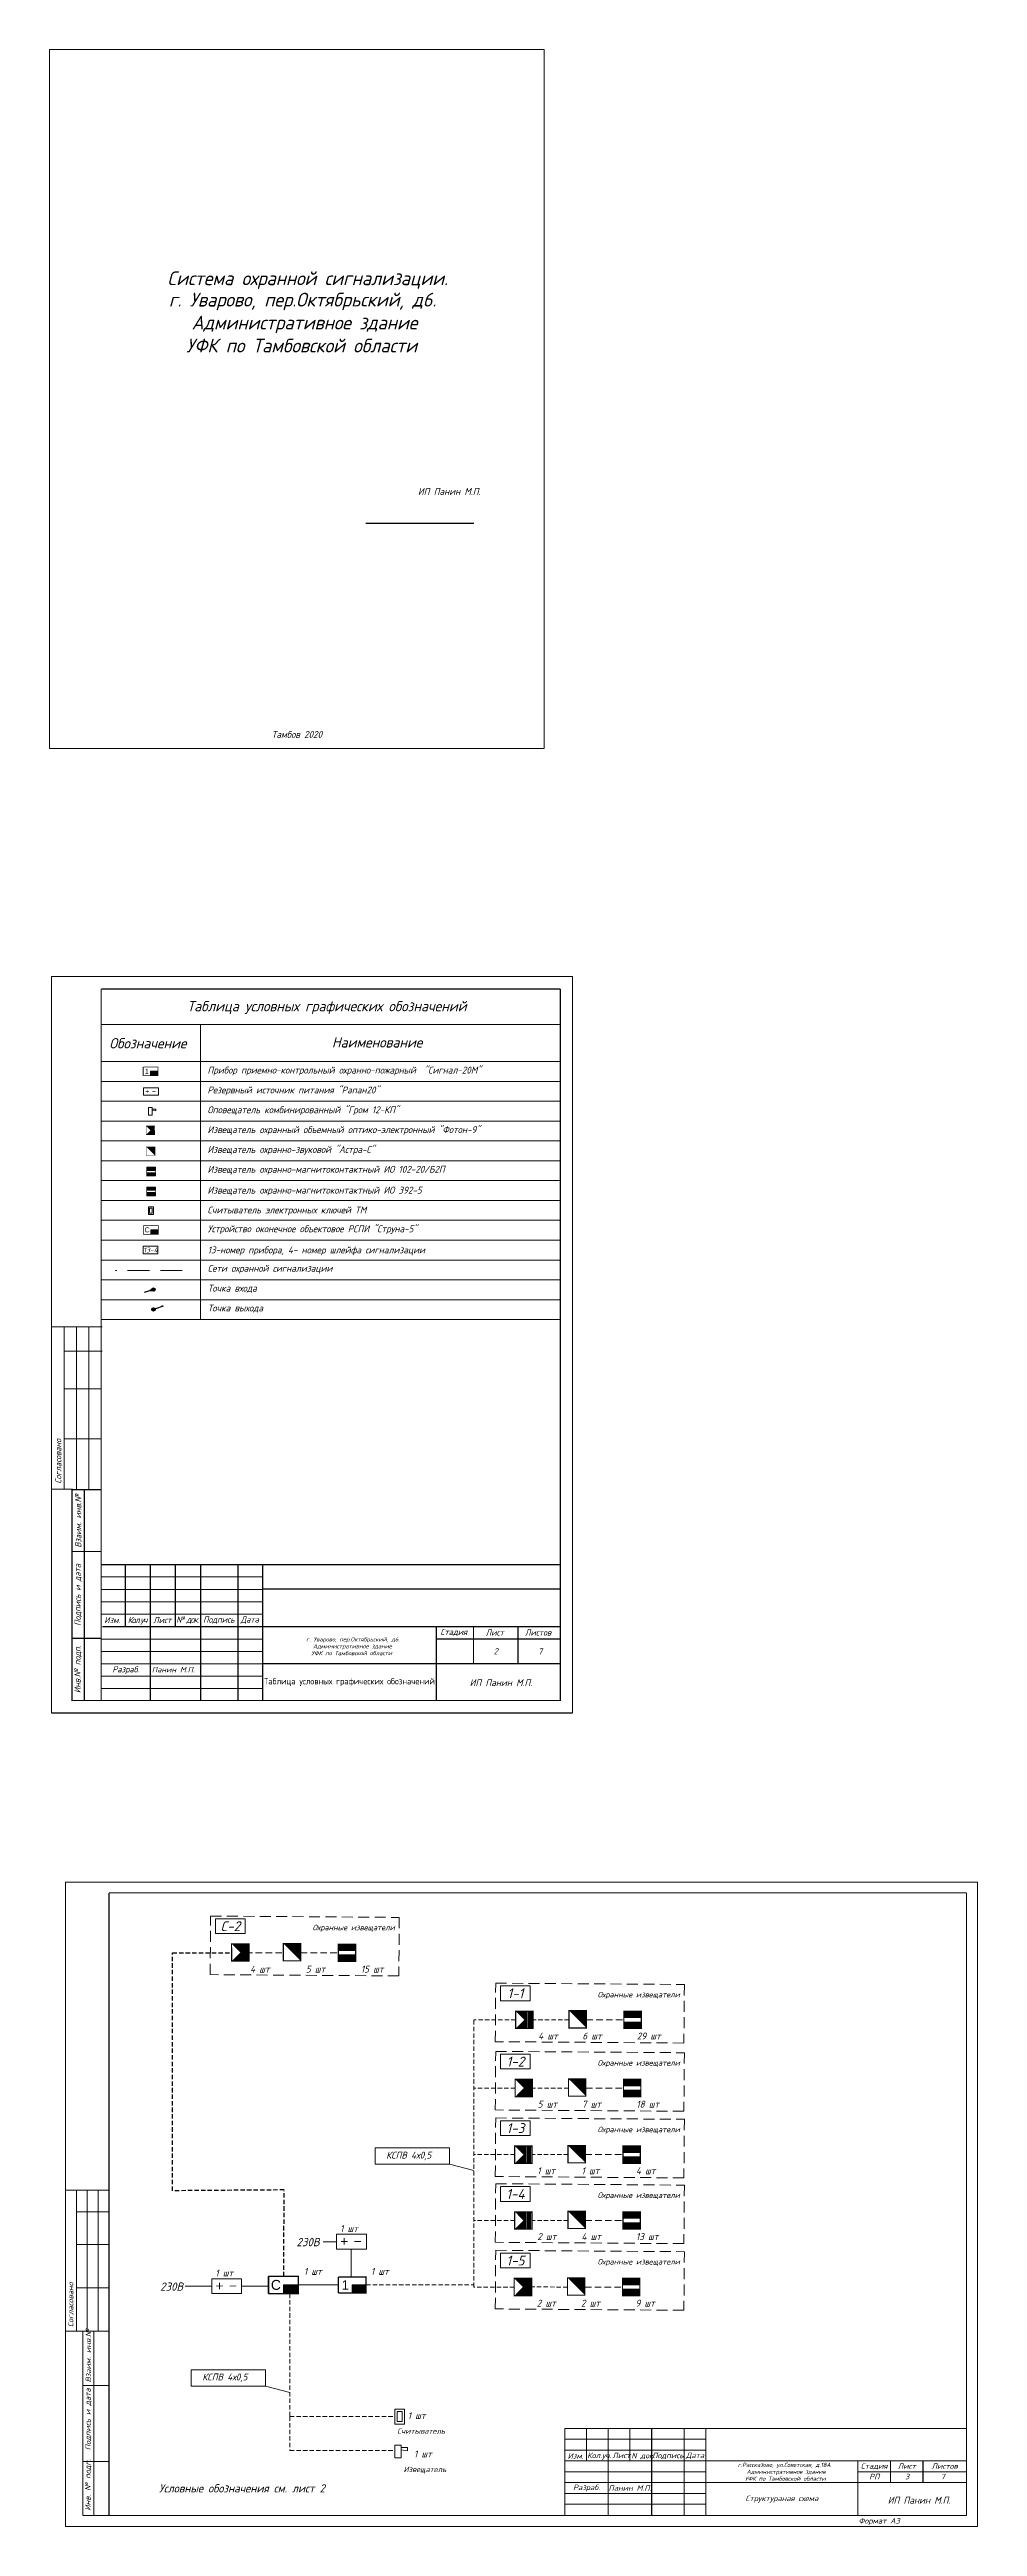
# Model space of a CAD drawing. Header units: inches. Extents: x 859 to 3530, y 393 to 1744.
# Drawn here: x 3390.6 to 3525.3, y 1384.6 to 1744.3 of the extents above; entities that cross this region are included whole.
import ezdxf

# ---------------------------------------------------------------- set-up
doc = ezdxf.new("R2010")
doc.units = ezdxf.units.IN
doc.header["$MEASUREMENT"] = 0
for name, pattern in [('Caddy_Solid', [0]), ('HIDDEN2', [4.7625, 3.175, -1.5875]), ('НЕВИДИМАЯ', [9.525, 6.35, -3.175])]:
    doc.linetypes.add(name, pattern=pattern)
doc.layers.get('0').transparency = 0.7
for name, color, linetype in [('BLK_12_THHN', 9, 'Continuous'), ('DESC', 7, 'Continuous'), ('LINK', 9, 'Continuous')]:
    doc.layers.add(name, color=color, linetype=linetype)
doc.styles.get("Standard").update_dxf_attribs({"font": 'GOST_Common Italic_0.ttf'})

# ---------------------------------------------------------------- blocks, each defined once
blk = doc.blocks.new('Объем')
at = {"const_width": 0.2}
blk.add_lwpolyline([(0, 0), (0, 3), (3, 3), (3, 0)], close=True, dxfattribs=at)
for points in [[(0.21, 2.94), (0.21, 0.09)], [(0.41, 2.94), (0.41, 0.09)], [(0.61, 2.94), (0.61, 0.09)], [(0.8, 2.94), (0.8, 0.09)], [(1.01, 2.94), (1.01, 0.09)], [(1.21, 2.94), (1.21, 0.09)], [(1.39, 1.52), (2.81, 2.97)], [(1.39, 2.94), (1.39, 0.09)], [(1.39, 1.48), (2.82, 0.03)], [(1.56, 2.93), (1.56, 1.76)], [(1.56, 0.09), (1.56, 1.25)], [(1.74, 0.06), (1.74, 1.05)], [(1.76, 2.94), (1.76, 1.94)], [(1.94, 2.95), (1.94, 2.15)], [(1.94, 0.06), (1.94, 0.87)], [(2.13, 2.93), (2.13, 2.33)], [(2.13, 0.05), (2.13, 0.66)], [(2.3, 2.93), (2.3, 2.52)], [(2.31, 0.06), (2.31, 0.48)], [(2.49, 2.94), (2.49, 2.7)], [(2.49, 0.07), (2.49, 0.29)]]:
    blk.add_lwpolyline(points, dxfattribs=at)
blk = doc.blocks.new('Звуковой')
blk.add_lwpolyline([(0.1, 2.9, 0, 4, 0), (1.5, 1.51, 4, 4, 0)], format="xyseb")
at = {"const_width": 0.2}
blk.add_lwpolyline([(0, 0), (0, 3), (3, 3), (3, 0)], close=True, dxfattribs=at)

msp = doc.modelspace()

# ---------------------------------------------------------------- hatches: boundary and pattern name
at = {"layer": 'BLK_12_THHN'}
h = msp.add_hatch(color=0, dxfattribs=at)
h.dxf.hatch_style = 1
h.paths.add_polyline_path([(3405.95, 1564.23, 1), (3405.45, 1564.23, 1)])
h = msp.add_hatch(color=0, dxfattribs=at)
h.dxf.hatch_style = 1
h.paths.add_polyline_path([(3405.46, 1564.16), (3405.29, 1564.1), (3405.32, 1564.01)])
h.paths.add_polyline_path([(3405.27, 1564.17), (3405.29, 1564.1), (3405.46, 1564.16)])
h = msp.add_hatch(color=0, dxfattribs=at)
h.dxf.hatch_style = 1
h.paths.add_polyline_path([(3405.95, 1561.35, 1), (3405.45, 1561.35, 1)])
h = msp.add_hatch(color=0, dxfattribs=at)
h.dxf.hatch_style = 1
h.paths.add_polyline_path([(3407.1, 1561.82), (3406.93, 1561.76), (3406.95, 1561.68)])
h.paths.add_polyline_path([(3406.9, 1561.84), (3406.93, 1561.76), (3407.1, 1561.82)])
at = {"layer": 'DESC'}
for points in [[(3405.29, 1595.93), (3405.29, 1595.3), (3406.37, 1595.3), (3406.37, 1595.93)], [(3405.32, 1572.89), (3405.32, 1572.26), (3406.4, 1572.26), (3406.4, 1572.89)]]:
    msp.add_hatch(color=0, dxfattribs=at).paths.add_polyline_path(points)
at = {"layer": 'DESC', "lineweight": 15}
h = msp.add_hatch(color=0, dxfattribs=at)
h.dxf.hatch_style = 1
h.paths.add_polyline_path([(3404.73, 1581.19), (3404.73, 1580.73), (3405.99, 1580.73), (3405.99, 1581.19)])
h.paths.add_polyline_path([(3405.99, 1581.52), (3405.99, 1581.99), (3404.73, 1581.99), (3404.73, 1581.52)])
h = msp.add_hatch(color=0, dxfattribs=at)
h.dxf.hatch_style = 1
h.paths.add_polyline_path([(3404.73, 1578.31), (3404.73, 1577.84), (3405.99, 1577.84), (3405.99, 1578.31)])
h.paths.add_polyline_path([(3405.99, 1578.64), (3405.99, 1579.1), (3404.73, 1579.1), (3404.73, 1578.64)])
h = msp.add_hatch(color=0, dxfattribs=at)
h.dxf.hatch_style = 1
h.paths.add_polyline_path([(3432.53, 1467.61), (3432.53, 1466.67), (3435.05, 1466.67), (3435.05, 1467.61)])
h.paths.add_polyline_path([(3435.05, 1468.26), (3435.05, 1469.19), (3432.53, 1469.19), (3432.53, 1468.26)])
h = msp.add_hatch(color=0, dxfattribs=at)
h.dxf.hatch_style = 1
h.paths.add_polyline_path([(3473.96, 1457.87), (3473.96, 1456.93), (3476.48, 1456.93), (3476.48, 1457.87)])
h.paths.add_polyline_path([(3476.48, 1458.52), (3476.48, 1459.45), (3473.96, 1459.45), (3473.96, 1458.52)])
h = msp.add_hatch(color=0, dxfattribs=at)
h.dxf.hatch_style = 1
h.paths.add_polyline_path([(3473.89, 1447.96), (3473.89, 1447.03), (3476.41, 1447.03), (3476.41, 1447.96)])
h.paths.add_polyline_path([(3476.41, 1448.61), (3476.41, 1449.55), (3473.89, 1449.55), (3473.89, 1448.61)])
h = msp.add_hatch(color=0, dxfattribs=at)
h.dxf.hatch_style = 1
h.paths.add_polyline_path([(3473.82, 1438.29), (3473.82, 1437.36), (3476.34, 1437.36), (3476.34, 1438.29)])
h.paths.add_polyline_path([(3476.34, 1438.94), (3476.34, 1439.88), (3473.82, 1439.88), (3473.82, 1438.94)])
h = msp.add_hatch(color=0, dxfattribs=at)
h.dxf.hatch_style = 1
h.paths.add_polyline_path([(3473.82, 1428.74), (3473.82, 1427.81), (3476.34, 1427.81), (3476.34, 1428.74)])
h.paths.add_polyline_path([(3476.34, 1429.39), (3476.34, 1430.33), (3473.82, 1430.33), (3473.82, 1429.39)])
h = msp.add_hatch(color=0, dxfattribs=at)
h.dxf.hatch_style = 1
h.paths.add_polyline_path([(3473.75, 1419.08), (3473.75, 1418.14), (3476.27, 1418.14), (3476.27, 1419.08)])
h.paths.add_polyline_path([(3476.27, 1419.73), (3476.27, 1420.66), (3473.75, 1420.66), (3473.75, 1419.73)])
for points in [[(3424.55, 1419.7), (3424.55, 1418.44), (3426.71, 1418.44), (3426.71, 1419.7)], [(3434.54, 1419.7), (3434.54, 1418.52), (3436.56, 1418.52), (3436.56, 1419.7)]]:
    msp.add_hatch(color=0, dxfattribs=at).paths.add_polyline_path(points)

# ---------------------------------------------------------------- linework, layer by layer
at = {"layer": 'BLK_12_THHN', "color": 0}
for p, q in [((3405.46, 1564.16), (3404.35, 1563.78)), ((3405.46, 1564.16), (3405.27, 1564.17)), ((3405.32, 1564.01), (3405.27, 1564.17)), ((3405.46, 1564.16), (3405.32, 1564.01)), ((3407.1, 1561.82), (3405.98, 1561.44)), ((3407.1, 1561.82), (3406.9, 1561.84)), ((3406.95, 1561.68), (3406.9, 1561.84)), ((3390.92, 1502.76), (3466.52, 1502.76))]:
    msp.add_line(p, q, dxfattribs=at)
for centre in [(3405.7, 1564.23), (3405.7, 1561.35)]:
    msp.add_circle(centre, 0.249, dxfattribs=at)
at = {"layer": 'DESC', "linetype": 'Caddy_Solid', "lineweight": 15}
for p, q in [((3390.63, 1744.27), (3390.63, 1642.79)), ((3462.38, 1744.27), (3390.63, 1744.27)), ((3462.38, 1642.79), (3462.38, 1744.27)), ((3390.63, 1642.79), (3462.38, 1642.79))]:
    msp.add_line(p, q, dxfattribs=at)
at = {"layer": 'DESC', "color": 0, "lineweight": 15}
for p, q in [((3390.92, 1502.76), (3390.92, 1609.68)), ((3390.92, 1609.68), (3466.52, 1609.68)), ((3466.52, 1609.68), (3466.52, 1502.76)), ((3398.15, 1602.72), (3464.75, 1602.72)), ((3412.55, 1602.72), (3412.55, 1559.88)), ((3464.75, 1602.72), (3464.75, 1580.04)), ((3412.55, 1597.32), (3464.75, 1597.32)), ((3398.15, 1594.44), (3464.75, 1594.44)), ((3464.75, 1596.54), (3464.75, 1596.06)), ((3398.15, 1591.56), (3464.75, 1591.56)), ((3398.15, 1588.68), (3464.75, 1588.68)), ((3398.15, 1585.8), (3464.75, 1585.8)), ((3412.55, 1582.92), (3464.75, 1582.92)), ((3398.15, 1580.04), (3464.75, 1580.04)), ((3464.75, 1580.04), (3464.75, 1536.84)), ((3398.15, 1577.16), (3464.75, 1577.16)), ((3398.15, 1574.28), (3464.75, 1574.28)), ((3398.15, 1571.4), (3464.75, 1571.4)), ((3398.15, 1568.52), (3464.75, 1568.52)), ((3398.15, 1565.64), (3464.75, 1565.64)), ((3398.15, 1562.76), (3464.75, 1562.76)), ((3390.99, 1558.82), (3398.25, 1558.82)), ((3392.77, 1558.82), (3392.77, 1535.31)), ((3394.55, 1558.82), (3394.55, 1535.31)), ((3396.32, 1558.82), (3396.32, 1535.31)), ((3398.15, 1559.88), (3464.75, 1559.88)), ((3392.77, 1555.27), (3398.25, 1555.27)), ((3392.77, 1549.8), (3398.12, 1549.8)), ((3392.77, 1542.56), (3398.12, 1542.56)), ((3393.95, 1535.27), (3391, 1535.26)), ((3398.14, 1522.5), (3421.54, 1522.5)), ((3398.14, 1520.7), (3421.54, 1520.7)), ((3398.14, 1511.7), (3421.54, 1511.7)), ((3398.14, 1509.9), (3421.54, 1509.9)), ((3398.14, 1508.1), (3421.54, 1508.1)), ((3398.12, 1506.3), (3421.54, 1506.3)), ((3448.66, 1437.23), (3452.17, 1436.3)), ((3430.33, 1425.98), (3432.28, 1425.98)), ((3434.4, 1420.87), (3434.4, 1424.9)), ((3410.3, 1419.52), (3414.18, 1419.52)), ((3418.5, 1419.52), (3422.39, 1419.52)), ((3426.71, 1419.7), (3432.52, 1419.7)), ((3426.71, 1419.35), (3426.71, 1419.35)), ((3421.98, 1405.02), (3425.49, 1404.1))]:
    msp.add_line(p, q, dxfattribs=at)
at = {"layer": 'DESC', "color": 0, "linetype": 'HIDDEN2', "lineweight": 15}
msp.add_line((3409.89, 1567.01), (3400.19, 1567.01), dxfattribs=at)
at = {"layer": 'DESC', "color": 0, "linetype": 'Continuous', "lineweight": 15}
for p, q in [((3398.21, 1518.91), (3421.57, 1518.91)), ((3398.21, 1513.47), (3421.47, 1513.47))]:
    msp.add_line(p, q, dxfattribs=at)
at = {"layer": 'DESC', "color": 7, "lineweight": 15}
for p, q in [((3392.95, 1384.64), (3392.95, 1478.19)), ((3392.95, 1478.19), (3525.25, 1478.19)), ((3525.25, 1478.19), (3525.25, 1384.64)), ((3465.39, 1397.3), (3485.86, 1397.3)), ((3465.39, 1395.72), (3485.86, 1395.72)), ((3468.54, 1398.87), (3468.54, 1394.15)), ((3474.84, 1398.87), (3474.84, 1394.15)), ((3465.39, 1392.57), (3485.86, 1392.57)), ((3465.39, 1391), (3485.86, 1391)), ((3465.39, 1389.42), (3485.86, 1389.42)), ((3485.86, 1391), (3523.66, 1391)), ((3525.25, 1384.64), (3392.95, 1384.64)), ((3465.39, 1387.85), (3485.86, 1387.85))]:
    msp.add_line(p, q, dxfattribs=at)
at = {"layer": 'DESC', "color": 0, "linetype": 'HIDDEN2', "lineweight": 15, "ltscale": 0.3}
for p, q in [((3419.1, 1467.93), (3424.55, 1467.93)), ((3427.07, 1467.93), (3432.53, 1467.93)), ((3468.51, 1458.19), (3473.96, 1458.19)), ((3468.44, 1448.29), (3473.89, 1448.29)), ((3468.37, 1438.62), (3473.82, 1438.62)), ((3468.37, 1429.07), (3473.82, 1429.07)), ((3468.3, 1419.4), (3473.75, 1419.4))]:
    msp.add_line(p, q, dxfattribs=at)
at = {"layer": 'DESC', "color": 0, "linetype": 'HIDDEN2', "lineweight": 15, "ltscale": 0.2}
for p, q in [((3452.17, 1419.4), (3452.17, 1458.19)), ((3458.25, 1458.19), (3452.17, 1458.19)), ((3465.99, 1458.19), (3460.77, 1458.2)), ((3458.18, 1448.28), (3452.17, 1448.28)), ((3465.92, 1448.28), (3460.7, 1448.29)), ((3458.12, 1438.62), (3452.17, 1438.62)), ((3465.85, 1438.62), (3460.64, 1438.62)), ((3458.12, 1429.07), (3452.17, 1429.07)), ((3465.85, 1429.07), (3460.64, 1429.07)), ((3425.49, 1418.44), (3425.49, 1400.59)), ((3436.56, 1419.7), (3452.17, 1419.7)), ((3458.05, 1419.4), (3452.17, 1419.4)), ((3465.78, 1419.4), (3460.57, 1419.41)), ((3425.49, 1400.59), (3440.7, 1400.59)), ((3425.49, 1400.59), (3425.49, 1395.66)), ((3425.49, 1395.66), (3440.7, 1395.66))]:
    msp.add_line(p, q, dxfattribs=at)
at = {"layer": 'DESC', "lineweight": 15}
for p, q in [((3399.25, 1433.46), (3392.95, 1433.46)), ((3394.53, 1433.46), (3394.53, 1412.99)), ((3396.1, 1433.46), (3396.1, 1412.99)), ((3397.68, 1433.46), (3397.68, 1412.99)), ((3399.25, 1430.31), (3394.53, 1430.31)), ((3399.25, 1425.59), (3394.53, 1425.59)), ((3399.25, 1419.29), (3394.53, 1419.29)), ((3399.25, 1412.99), (3392.95, 1412.99)), ((3395.47, 1412.99), (3395.47, 1386.21)), ((3395.47, 1412.99), (3399.25, 1412.99)), ((3397.05, 1412.99), (3397.05, 1386.21)), ((3395.47, 1405.11), (3399.25, 1405.11)), ((3395.47, 1394.09), (3399.25, 1394.09))]:
    msp.add_line(p, q, dxfattribs=at)
at = {"layer": 'DESC', "color": 0, "lineweight": 15}
msp.add_lwpolyline([(3464.72, 1607.88, 0.18, 0.18, 0), (3464.72, 1504.56, 0.18, 0.18, 0), (3393.88, 1504.56, 0.18, 0.18, 0), (3393.88, 1535.24, 0, 0, 0)], format="xyseb", dxfattribs=at)
for points, const_width in [([(3398.12, 1504.56), (3398.12, 1607.88)], 0.18), ([(3398.12, 1607.88), (3464.72, 1607.88)], 0.18), ([(3404.21, 1596.56), (3404.21, 1595.3)], 0.108), ([(3404.21, 1596.56), (3406.37, 1596.56), (3406.37, 1595.3), (3404.21, 1595.3)], 0.108), ([(3404.73, 1581.99), (3405.99, 1581.99), (3405.99, 1580.73), (3404.73, 1580.73), (3404.73, 1581.99)], 0.084), ([(3404.73, 1579.1), (3405.99, 1579.1), (3405.99, 1577.84), (3404.73, 1577.84), (3404.73, 1579.1)], 0.084), ([(3404.24, 1573.52), (3404.24, 1572.26)], 0.108), ([(3404.24, 1573.52), (3406.4, 1573.52), (3406.4, 1572.26), (3404.24, 1572.26)], 0.108), ([(3393.8, 1535.19), (3398.2, 1535.19)], 0.18), ([(3395.68, 1504.59), (3395.68, 1535.24)], 0.18), ([(3393.88, 1526.19), (3398.2, 1526.19)], 0.18), ([(3398.14, 1524.3), (3464.72, 1524.3)], 0.18), ([(3405.24, 1524.3), (3405.24, 1504.5)], 0.18), ([(3412.54, 1524.3), (3412.54, 1504.5)], 0.18), ([(3417.97, 1524.26), (3417.97, 1504.56)], 0.18), ([(3421.54, 1524.3), (3421.54, 1504.5)], 0.18), ([(3421.55, 1520.74), (3464.72, 1520.74)], 0.18), ([(3398.14, 1517.1), (3421.54, 1517.1)], 0.18), ([(3446.74, 1515.27), (3446.74, 1504.56)], 0.18), ([(3452.14, 1515.28), (3452.14, 1509.9)], 0.18), ([(3393.88, 1513.59), (3398.2, 1513.59)], 0.18), ([(3421.54, 1513.5), (3421.54, 1513.5)], 0.072), ([(3446.74, 1513.5), (3464.72, 1513.5)], 0.18), ([(3421.54, 1509.9), (3464.72, 1509.9)], 0.18), ([(3432.53, 1469.19), (3435.05, 1469.19), (3435.05, 1466.67), (3432.53, 1466.67), (3432.53, 1469.19)], 0.168), ([(3473.96, 1459.45), (3476.48, 1459.45), (3476.48, 1456.93), (3473.96, 1456.93), (3473.96, 1459.45)], 0.168), ([(3473.89, 1449.55), (3476.41, 1449.55), (3476.41, 1447.03), (3473.89, 1447.03), (3473.89, 1449.55)], 0.168), ([(3473.82, 1439.88), (3476.34, 1439.88), (3476.34, 1437.36), (3473.82, 1437.36), (3473.82, 1439.88)], 0.168), ([(3473.82, 1430.33), (3476.34, 1430.33), (3476.34, 1427.81), (3473.82, 1427.81), (3473.82, 1430.33)], 0.168), ([(3422.39, 1420.96), (3422.39, 1418.44)], 0.216), ([(3422.39, 1420.96), (3426.71, 1420.96), (3426.71, 1418.44), (3422.39, 1418.44)], 0.216), ([(3432.52, 1420.87), (3432.52, 1418.52)], 0.202), ([(3432.52, 1420.87), (3436.56, 1420.87), (3436.56, 1418.52), (3432.52, 1418.52)], 0.202), ([(3473.75, 1420.66), (3476.27, 1420.66), (3476.27, 1418.14), (3473.75, 1418.14), (3473.75, 1420.66)], 0.168)]:
    msp.add_lwpolyline(points, dxfattribs=dict(at, const_width=const_width))
for points in [[(3412.55, 1597.32), (3398.12, 1597.32)], [(3406.37, 1595.93), (3405.29, 1595.93)], [(3405.29, 1595.93), (3405.29, 1595.3)], [(3405.29, 1595.3), (3405.29, 1595.3)], [(3404.96, 1590.64), (3404.96, 1589.56), (3405.5, 1589.56), (3405.5, 1590.64), (3404.96, 1590.64)], [(3405.5, 1590.43), (3406.04, 1590.43)], [(3405.5, 1590.43), (3405.5, 1590.25), (3406.04, 1590.16)], [(3406.04, 1590.43), (3406.04, 1590.16)], [(3412.55, 1582.92), (3398.12, 1582.92)], [(3404.97, 1576.22), (3405.69, 1576.22), (3405.69, 1575.14), (3404.97, 1575.14), (3404.97, 1576.22)], [(3405.15, 1576.03), (3405.51, 1576.03), (3405.51, 1575.31), (3405.15, 1575.31), (3405.15, 1576.03)], [(3406.4, 1572.89), (3405.32, 1572.89)], [(3405.32, 1572.89), (3405.32, 1572.26)], [(3405.32, 1572.26), (3405.32, 1572.26)], [(3404.2, 1570.51), (3406.36, 1570.51), (3406.36, 1569.43), (3404.2, 1569.43), (3404.2, 1570.51)], [(3414.69, 1472.87), (3419.01, 1472.87), (3419.01, 1470.71), (3414.69, 1470.71), (3414.69, 1472.87)], [(3456.06, 1463.13), (3460.38, 1463.13), (3460.38, 1460.97), (3456.06, 1460.97), (3456.06, 1463.13)], [(3456.06, 1453.22), (3460.38, 1453.22), (3460.38, 1451.06), (3456.06, 1451.06), (3456.06, 1453.22)], [(3456.06, 1443.55), (3460.38, 1443.55), (3460.38, 1441.39), (3456.06, 1441.39), (3456.06, 1443.55)], [(3456.06, 1434), (3460.38, 1434), (3460.38, 1431.84), (3456.06, 1431.84), (3456.06, 1434)], [(3456.06, 1424.33), (3460.38, 1424.33), (3460.38, 1422.17), (3456.06, 1422.17), (3456.06, 1424.33)], [(3426.71, 1419.7), (3424.55, 1419.7)], [(3424.55, 1419.7), (3424.55, 1418.44)], [(3424.55, 1418.44), (3424.55, 1418.44)], [(3436.56, 1419.7), (3434.54, 1419.7)], [(3434.54, 1419.7), (3434.54, 1418.52)], [(3434.54, 1418.52), (3434.54, 1418.52)], [(3440.7, 1401.67), (3442.14, 1401.67), (3442.14, 1399.51), (3440.7, 1399.51), (3440.7, 1401.67)], [(3441.07, 1401.31), (3441.79, 1401.31), (3441.79, 1399.87), (3441.07, 1399.87), (3441.07, 1401.31)], [(3440.7, 1396.45), (3440.7, 1394.58), (3441.63, 1394.58), (3441.63, 1396.45), (3440.7, 1396.45)], [(3441.63, 1396.09), (3442.57, 1396.09)], [(3441.63, 1396.09), (3441.63, 1395.77), (3442.57, 1395.62)], [(3442.57, 1396.09), (3442.57, 1395.62)]]:
    msp.add_lwpolyline(points, dxfattribs=at)
for points in [[(3404.25, 1592.45), (3406.41, 1592.45), (3406.41, 1593.53), (3404.25, 1593.53)], [(3404.73, 1581.99), (3405.99, 1581.99), (3405.99, 1581.52), (3404.73, 1581.52)], [(3405.99, 1580.73), (3404.73, 1580.73), (3404.73, 1581.19), (3405.99, 1581.19)], [(3404.73, 1579.1), (3405.99, 1579.1), (3405.99, 1578.64), (3404.73, 1578.64)], [(3405.99, 1577.84), (3404.73, 1577.84), (3404.73, 1578.31), (3405.99, 1578.31)], [(3432.53, 1469.19), (3435.05, 1469.19), (3435.05, 1468.26), (3432.53, 1468.26)], [(3435.05, 1466.67), (3432.53, 1466.67), (3432.53, 1467.61), (3435.05, 1467.61)], [(3473.96, 1459.45), (3476.48, 1459.45), (3476.48, 1458.52), (3473.96, 1458.52)], [(3476.48, 1456.93), (3473.96, 1456.93), (3473.96, 1457.87), (3476.48, 1457.87)], [(3473.89, 1449.55), (3476.41, 1449.55), (3476.41, 1448.61), (3473.89, 1448.61)], [(3476.41, 1447.03), (3473.89, 1447.03), (3473.89, 1447.96), (3476.41, 1447.96)], [(3437.86, 1439.59), (3448.66, 1439.59), (3448.66, 1437.23), (3437.86, 1437.23)], [(3473.82, 1439.88), (3476.34, 1439.88), (3476.34, 1438.94), (3473.82, 1438.94)], [(3476.34, 1437.36), (3473.82, 1437.36), (3473.82, 1438.29), (3476.34, 1438.29)], [(3473.82, 1430.33), (3476.34, 1430.33), (3476.34, 1429.39), (3473.82, 1429.39)], [(3476.34, 1427.81), (3473.82, 1427.81), (3473.82, 1428.74), (3476.34, 1428.74)], [(3432.28, 1424.9), (3436.6, 1424.9), (3436.6, 1427.06), (3432.28, 1427.06)], [(3414.18, 1418.44), (3418.5, 1418.44), (3418.5, 1420.6), (3414.18, 1420.6)], [(3473.75, 1420.66), (3476.27, 1420.66), (3476.27, 1419.73), (3473.75, 1419.73)], [(3476.27, 1418.14), (3473.75, 1418.14), (3473.75, 1419.08), (3476.27, 1419.08)], [(3411.18, 1407.39), (3421.98, 1407.39), (3421.98, 1405.02), (3411.18, 1405.02)]]:
    msp.add_lwpolyline(points, close=True, dxfattribs=at)
at = {"layer": 'DESC', "color": 0, "linetype": 'НЕВИДИМАЯ', "lineweight": 15}
for points, const_width in [([(3404.79, 1593.26), (3404.79, 1592.77)], 0.072), ([(3404.56, 1593.01), (3405.04, 1593.01)], 0.072), ([(3405.53, 1593.01), (3406.02, 1593.01)], 0.072), ([(3432.89, 1426.02), (3433.86, 1426.02)], 0.144), ([(3433.36, 1426.52), (3433.36, 1425.54)], 0.144), ([(3434.84, 1426.03), (3435.82, 1426.03)], 0.144), ([(3414.79, 1419.55), (3415.77, 1419.55)], 0.144), ([(3415.27, 1420.05), (3415.27, 1419.08)], 0.144), ([(3416.75, 1419.55), (3417.72, 1419.55)], 0.144)]:
    msp.add_lwpolyline(points, dxfattribs=dict(at, const_width=const_width))
at = {"layer": 'DESC', "color": 0, "linetype": 'Continuous', "lineweight": 15, "const_width": 0.18}
for points in [[(3401.62, 1515.4), (3401.62, 1524.3)], [(3408.86, 1515.29), (3408.86, 1524.3)], [(3398.28, 1515.29), (3464.72, 1515.29)], [(3458.6, 1515.29), (3458.6, 1509.9)]]:
    msp.add_lwpolyline(points, dxfattribs=at)
at = {"layer": 'DESC', "color": 7, "lineweight": 15, "const_width": 0.158}
for points in [[(3399.25, 1476.62), (3399.25, 1386.21), (3523.68, 1386.21)], [(3523.68, 1476.62), (3399.25, 1476.62)], [(3523.68, 1386.21), (3523.68, 1476.62)], [(3465.39, 1398.87), (3465.39, 1386.27)], [(3465.39, 1398.87), (3523.66, 1398.87)], [(3471.69, 1398.87), (3471.69, 1386.21)], [(3477.99, 1398.87), (3477.99, 1386.27)], [(3482.71, 1398.87), (3482.71, 1386.27)], [(3485.86, 1398.87), (3485.86, 1386.27)], [(3465.39, 1394.15), (3523.66, 1394.15)], [(3507.91, 1386.21), (3507.91, 1394.15)], [(3507.91, 1392.57), (3523.66, 1392.57)], [(3512.64, 1391), (3512.64, 1394.15)], [(3517.36, 1391), (3517.36, 1394.15)]]:
    msp.add_lwpolyline(points, dxfattribs=at)
at = {"layer": 'DESC', "color": 0, "linetype": 'HIDDEN2', "lineweight": 15, "ltscale": 0.5}
for points in [[(3413.99, 1473.26), (3441.36, 1473.07), (3441.31, 1464.57), (3413.94, 1464.76)], [(3455.36, 1463.52), (3482.73, 1463.33), (3482.67, 1454.83), (3455.3, 1455.02)], [(3455.36, 1453.61), (3482.73, 1453.42), (3482.67, 1444.92), (3455.3, 1445.11)], [(3455.36, 1443.95), (3482.73, 1443.75), (3482.67, 1435.25), (3455.3, 1435.44)], [(3455.36, 1434.4), (3482.73, 1434.2), (3482.67, 1425.7), (3455.3, 1425.89)], [(3455.36, 1424.73), (3482.73, 1424.53), (3482.67, 1416.03), (3455.3, 1416.22)]]:
    msp.add_lwpolyline(points, close=True, dxfattribs=at)
at = {"layer": 'DESC', "lineweight": 15, "const_width": 0.158}
msp.add_lwpolyline([(3395.47, 1386.21), (3399.25, 1386.21)], dxfattribs=at)
at = {"layer": 'LINK', "color": 0}
msp.add_line((3436.51, 1675.51), (3452.19, 1675.51), dxfattribs=at)
at = {"layer": 'LINK', "color": 0, "linetype": 'HIDDEN2', "ltscale": 0.2}
for p, q in [((3408.47, 1467.93), (3417.03, 1467.94)), ((3408.47, 1433.38), (3408.47, 1467.93)), ((3424.67, 1433.5), (3408.47, 1433.38)), ((3424.6, 1420.96), (3424.67, 1433.38))]:
    msp.add_line(p, q, dxfattribs=at)

# ---------------------------------------------------------------- block references
at = {"layer": 'DESC', "color": 0}
for name, p, xscale, yscale, zscale, rotation in [('Объем', (3405.9, 1586.73), -0.4199760000000503, 0.4199760000000061, 0.4199760000000001, 0.05815664228504325), ('Звуковой', (3404.65, 1584.95), 0.4199975999999516, 0.4199975999999516, 0.4199975999999516, 270)]:
    msp.add_blockref(name, p, dxfattribs=dict(at, xscale=xscale, yscale=yscale, zscale=zscale, rotation=rotation))
at = {"layer": 'DESC', "color": 0, "lineweight": 15}
for name, p, xscale, yscale, zscale, rotation in [('Объем', (3419.56, 1466.71), -0.8399520000000988, 0.8399520000000122, 0.8399520000000001, 0.05815664228504325), ('Звуковой', (3424.55, 1469.28), 0.8399951999999031, 0.8399951999999031, 0.8399951999999031, 270), ('Звуковой', (3465.99, 1459.54), 0.8399951999999031, 0.8399951999999031, 0.8399951999999031, 270), ('Объем', (3460.78, 1456.93), -0.839952000000099, 0.8399520000000122, 0.8399520000000001, 0.05815664228504325), ('Объем', (3460.71, 1447.03), -0.8399520000000988, 0.8399520000000122, 0.8399520000000001, 0.05815664228504325), ('Звуковой', (3465.92, 1449.63), 0.8399951999999031, 0.8399951999999031, 0.8399951999999031, 270), ('Объем', (3460.64, 1437.36), -0.8399520000000987, 0.8399520000000122, 0.8399520000000001, 0.05815664228504325), ('Звуковой', (3465.85, 1439.96), 0.8399951999999031, 0.8399951999999031, 0.8399951999999031, 270), ('Звуковой', (3465.85, 1430.41), 0.8399951999999031, 0.8399951999999031, 0.8399951999999031, 270), ('Объем', (3460.64, 1427.81), -0.8399520000000986, 0.8399520000000122, 0.8399520000000001, 0.05815664228504325), ('Объем', (3460.57, 1418.14), -0.8399520000000985, 0.8399520000000122, 0.8399520000000001, 0.05815664228504325), ('Звуковой', (3465.78, 1420.74), 0.8399951999999031, 0.8399951999999031, 0.8399951999999031, 270)]:
    msp.add_blockref(name, p, dxfattribs=dict(at, xscale=xscale, yscale=yscale, zscale=zscale, rotation=rotation))

# ---------------------------------------------------------------- texts
at = {"layer": 'DESC', "color": 7, "lineweight": 15}
for s, p in [('Кол.уч.', (3468.63, 1394.56)), ('Лист', (3472.28, 1394.55)), ('N док.', (3475.05, 1394.53)), ('РП', (3509.56, 1391.49)), ('3', (3514.76, 1391.49)), ('7', (3519.94, 1391.49))]:
    msp.add_text(s, height=0.787, dxfattribs=at).set_placement(p)
at = {"layer": 'DESC', "color": 0, "lineweight": 15, "attachment_point": 1}
for s, width, heights, insert, char_height in [('Система охранной сигнализации.', 59.1919, [0], (3407.72, 1712.06), 2), ('\\pi9.32548;г. Уварово, пер.Октябрьский, д6.\\P\\pi12.62548;Административное здание \\P\\pi11.84291;УФК по Тамбовской области', 59.1919, [0], (3398.62, 1708.96), 2), ('\\pi4.80835;ИП Панин М.П.', 17.9743, [1.74], (3439.27, 1680.61), 1), ('Тамбов 2020', 59.1919, [0], (3422.86, 1645.33), 1), ('Точка входа', 49.91, [0], (3413.58, 1564.93), 1), ('Точка выхода', 49.91, [0], (3413.58, 1562.05), 1), ('\\pi23.5148;г. Уварово, пер.Октябрьский, д6.\\P\\pi24.5048;Административное здание \\P\\pi24.27003;УФК по Тамбовской области', 59.1919, [0], (3404.35, 1513.74), 0.6), ('\\pi4.80835;ИП Панин М.П.', 17.9743, [1.74], (3446.77, 1507.65), 1), ('\\pt2.4;Охранные извещатели', 15.8242, [1.22], (3428.78, 1472), 0.8), ('4 шт ', 6.4521, [0], (3419.73, 1466.06), 1), ('5 шт ', 6.4521, [0], (3427.82, 1466.06), 1), ('15 шт ', 6.4521, [0], (3435.8, 1466.06), 1), ('\\pt2.4;Охранные извещатели', 15.8242, [1.22], (3470.14, 1462.26), 0.8), ('4 шт ', 6.4521, [0], (3461.53, 1456.35), 1), ('6 шт ', 6.4521, [0], (3467.94, 1456.35), 1), ('29 шт ', 6.4521, [0], (3475.84, 1456.35), 1), ('\\pt2.4;Охранные извещатели', 15.8242, [1.22], (3470.14, 1452.35), 0.8), ('5 шт ', 6.4521, [0], (3461.46, 1446.45), 1), ('7 шт ', 6.4521, [0], (3467.87, 1446.45), 1), ('18 шт ', 6.4521, [0], (3475.77, 1446.45), 1), ('\\pt2.4;Охранные извещатели', 15.8242, [1.22], (3470.14, 1442.68), 0.8), ('КСПВ 4х0,5 ', 9.1713, [1.06], (3439.47, 1439.05), 1), ('1 шт ', 6.4521, [0], (3461.39, 1436.78), 1), ('1 шт ', 6.4521, [0], (3467.81, 1436.78), 1), ('4 шт ', 6.4521, [0], (3475.71, 1436.78), 1), ('\\pt2.4;Охранные извещатели', 15.8242, [1.22], (3470.14, 1433.14), 0.8), ('1 шт ', 6.4521, [0], (3432.78, 1428.39), 1), ('230В', 0.7525, [0], (3426.46, 1426.52), 1.2), ('2 шт ', 6.4521, [0], (3461.39, 1427.23), 1), ('4 шт ', 6.4521, [0], (3467.81, 1427.23), 1), ('13 шт ', 6.4521, [0], (3475.71, 1427.23), 1), ('1 шт ', 6.4521, [0], (3414.68, 1421.93), 1), ('1 шт ', 6.4521, [0], (3427.53, 1422.17), 1), ('1 шт ', 6.4521, [0], (3437.25, 1422.17), 1), ('\\pt2.4;Охранные извещатели', 15.8242, [1.22], (3470.14, 1423.47), 0.8), ('230В', 0.7525, [0], (3406.67, 1420.06), 1.2), ('2 шт ', 6.4521, [0], (3461.32, 1417.56), 1), ('2 шт ', 6.4521, [0], (3467.74, 1417.56), 1), ('9 шт ', 6.4521, [0], (3475.64, 1417.56), 1), ('КСПВ 4х0,5 ', 9.1713, [1.06], (3412.79, 1406.84), 1), ('1 шт ', 6.4521, [0], (3442.59, 1401.23), 1), ('Считыватель', 15.8242, [1.22], (3441.07, 1398.89), 0.8), ('1 шт ', 6.4521, [0], (3443.5, 1395.66), 1), ('Извещатель', 15.8242, [1.22], (3441.98, 1393.32), 0.8), ('\\pi23.23389;г.Рассказово, ул.Советская, д.18А\\P\\pi24.5048;Административное здание \\P\\pi24.27003;УФК по Тамбовской области', 59.1919, [0], (3467.26, 1393.88), 0.6), ('Условные обозначения см. лист 2', 37.2731, [2.89], (3406.51, 1390.77), 1.2)]:
    msp.add_mtext_dynamic_manual_height_columns(s, width=width, gutter_width=1, heights=heights, dxfattribs=dict(at, insert=insert, char_height=char_height))
at = {"layer": 'DESC', "color": 0, "attachment_point": 1}
for s, width, heights, insert, char_height in [('Таблица условных графических обозначений', 45.6025, [0.959], (3410.6, 1606.13), 1.5), ('Обозначение', 14.4, [0], (3399.3, 1600.74), 1.5), ('Наименование', 14.4, [0], (3431.59, 1600.87), 1.5), ('Резервный источник питания "Рапан20"', 49.91, [0], (3413.54, 1593.71), 1), ('Прибор приемно-контрольный охранно-пожарный  "Сигнал-20М"', 49.91, [0], (3413.54, 1596.59), 1), ('Оповещатель комбинированный "Гром 12-КП"', 49.91, [0], (3413.54, 1590.83), 1), ('Извещатель охранный объемный оптико-электронный "Фотон-9"', 49.91, [0], (3413.54, 1587.95), 1), ('Извещатель охранно-звуковой "Астра-С"', 49.91, [0], (3413.54, 1585.07), 1), ('Извещатель охранно-магнитоконтактный ИО 102-20/Б2П', 49.91, [0], (3413.54, 1582.19), 1), ('Извещатель охранно-магнитоконтактный ИО 392-5', 49.91, [0], (3413.54, 1579.16), 1), ('Считыватель электронных ключей ТМ', 49.91, [0], (3413.54, 1576.28), 1), ('Устройство оконечное объектовое РСПИ "Струна-5"', 49.91, [0], (3413.57, 1573.55), 1), ('13-номер прибора, 4- номер шлейфа сигнализации', 49.91, [0], (3413.57, 1570.48), 1), ('Сети охранной сигнализации', 49.91, [0], (3413.58, 1567.81), 1)]:
    msp.add_mtext_dynamic_manual_height_columns(s, width=width, gutter_width=1, heights=heights, dxfattribs=dict(at, insert=insert, char_height=char_height))
at = {"layer": 'DESC', "color": 0, "attachment_point": 5}
for s, insert, char_height, width in [('{\\fArial|b0|i0|c204|p34;1}', (3404.75, 1595.93), 0.72, 1.08), ('{\\fArial|b0|i0|c204|p34;C}', (3404.78, 1572.89), 0.72, 1.08), ('13-4', (3405.28, 1569.97), 0.72, 2.16), ('Изм.', (3399.72, 1516.24), 0.9, 3.4805), ('{\\T0.85;Кол.уч}', (3403.36, 1516.13), 0.9, 3.6119), ('Лист', (3406.98, 1516.24), 0.9, 3.6273), ('{\\T0.85;№ док.}', (3410.64, 1516.24), 0.9, 3.6803), ('Подпись', (3415.18, 1516.24), 0.9, 5.4), ('Дата', (3419.68, 1516.24), 0.9, 3.6), ('Стадия', (3449.28, 1514.44), 0.9, 5.4), ('Лист', (3455.22, 1514.44), 0.9, 6.48), ('Листов', (3461.51, 1514.44), 0.9, 6.0943), ('2', (3455.37, 1511.7), 0.9, 6.4543), ('7', (3461.83, 1511.7), 0.9, 6.4543), ('{\\fGOST Common|b0|i0|c204|p34;Таблица условных графических обозначений}', (3434.14, 1507.23), 0.9, 25.2)]:
    msp.add_mtext(s, dxfattribs=dict(at, insert=insert, char_height=char_height, width=width))
at = {"layer": 'DESC', "color": 0, "char_height": 0.9, "rotation": 90}
for s, insert, width, attachment_point in [('Cогласовано', (3391.43, 1536.03), 10.814, 1), (' Взаим. инв.№', (3394.78, 1526.19), 16.5013, 4), ('Подпись и дата', (3394.78, 1519.89), 12.6, 5), ('Инв.№ подп.', (3394.75, 1509.09), 9, 5)]:
    msp.add_mtext(s, dxfattribs=dict(at, insert=insert, width=width, attachment_point=attachment_point))
at = {"layer": 'DESC', "color": 0, "lineweight": 15, "attachment_point": 5}
for s, insert, char_height, width in [('Разраб.', (3401.7, 1508.97), 0.9, 7.0924), ('C-2', (3416.85, 1471.79), 1.44, 4.32), ('1-1', (3458.22, 1462.05), 1.44, 4.32), ('1-2', (3458.22, 1452.14), 1.44, 4.32), ('1-3', (3458.22, 1442.47), 1.44, 4.32), ('1-4', (3458.22, 1432.92), 1.44, 4.32), ('1-5', (3458.22, 1423.25), 1.44, 4.32), ('{\\fArial|b0|i0|c204|p34;C}', (3423.47, 1419.7), 1.44, 2.16), ('{\\fArial|b0|i0|c204|p34;1}', (3433.53, 1419.7), 1.347, 2.0205), ('Стадия', (3510.27, 1393.36), 0.787, 4.725), ('Лист', (3515, 1393.4), 0.787, 5.67), ('Листов', (3520.5, 1393.4), 0.787, 5.3325)]:
    msp.add_mtext(s, dxfattribs=dict(at, insert=insert, char_height=char_height, width=width))
at = {"layer": 'DESC', "lineweight": 15, "attachment_point": 5}
for s, insert, char_height, width in [('Панин М.П.', (3408.58, 1509.04), 0.787, 6.3), ('Изм.', (3466.95, 1394.88), 0.787, 3.15), ('Подпись', (3480.34, 1394.88), 0.787, 4.725), ('Дата', (3484.28, 1394.88), 0.787, 3.15), ('Разраб.', (3468.54, 1390.21), 0.787, 6.3), ('Панин М.П.', (3474.84, 1390.21), 0.787, 6.3), ('Структураная схема', (3496.89, 1388.61), 0.7875, 22.05)]:
    msp.add_mtext(s, dxfattribs=dict(at, insert=insert, char_height=char_height, width=width))
at = {"layer": 'DESC', "lineweight": 15, "char_height": 0.7875, "attachment_point": 1, "rotation": 90}
for s, insert, width in [('Cогласовано', (3393.29, 1413.57), 9.4622), ('Взаим. инв.№', (3395.86, 1405.56), 14.4387), ('Подпись и дата', (3395.8, 1395.71), 11.3549), ('Инв. № подп.', (3395.79, 1386.94), 13.2391)]:
    msp.add_mtext(s, dxfattribs=dict(at, insert=insert, width=width))
at = {"layer": 'DESC', "lineweight": 15, "insert": (3507.44, 1388.95), "char_height": 1, "attachment_point": 1}
msp.add_mtext_dynamic_manual_height_columns('\\pi4.80835;ИП Панин М.П.', width=17.9743, gutter_width=1, heights=[1.74], dxfattribs=at)
at = {"layer": 'DESC', "linetype": 'НЕВИДИМАЯ', "lineweight": 15, "insert": (3508.01, 1385.85), "char_height": 0.787, "width": 9.1777, "attachment_point": 1}
msp.add_mtext('Формат А3', dxfattribs=at)

doc.saveas('drawing.dxf')
